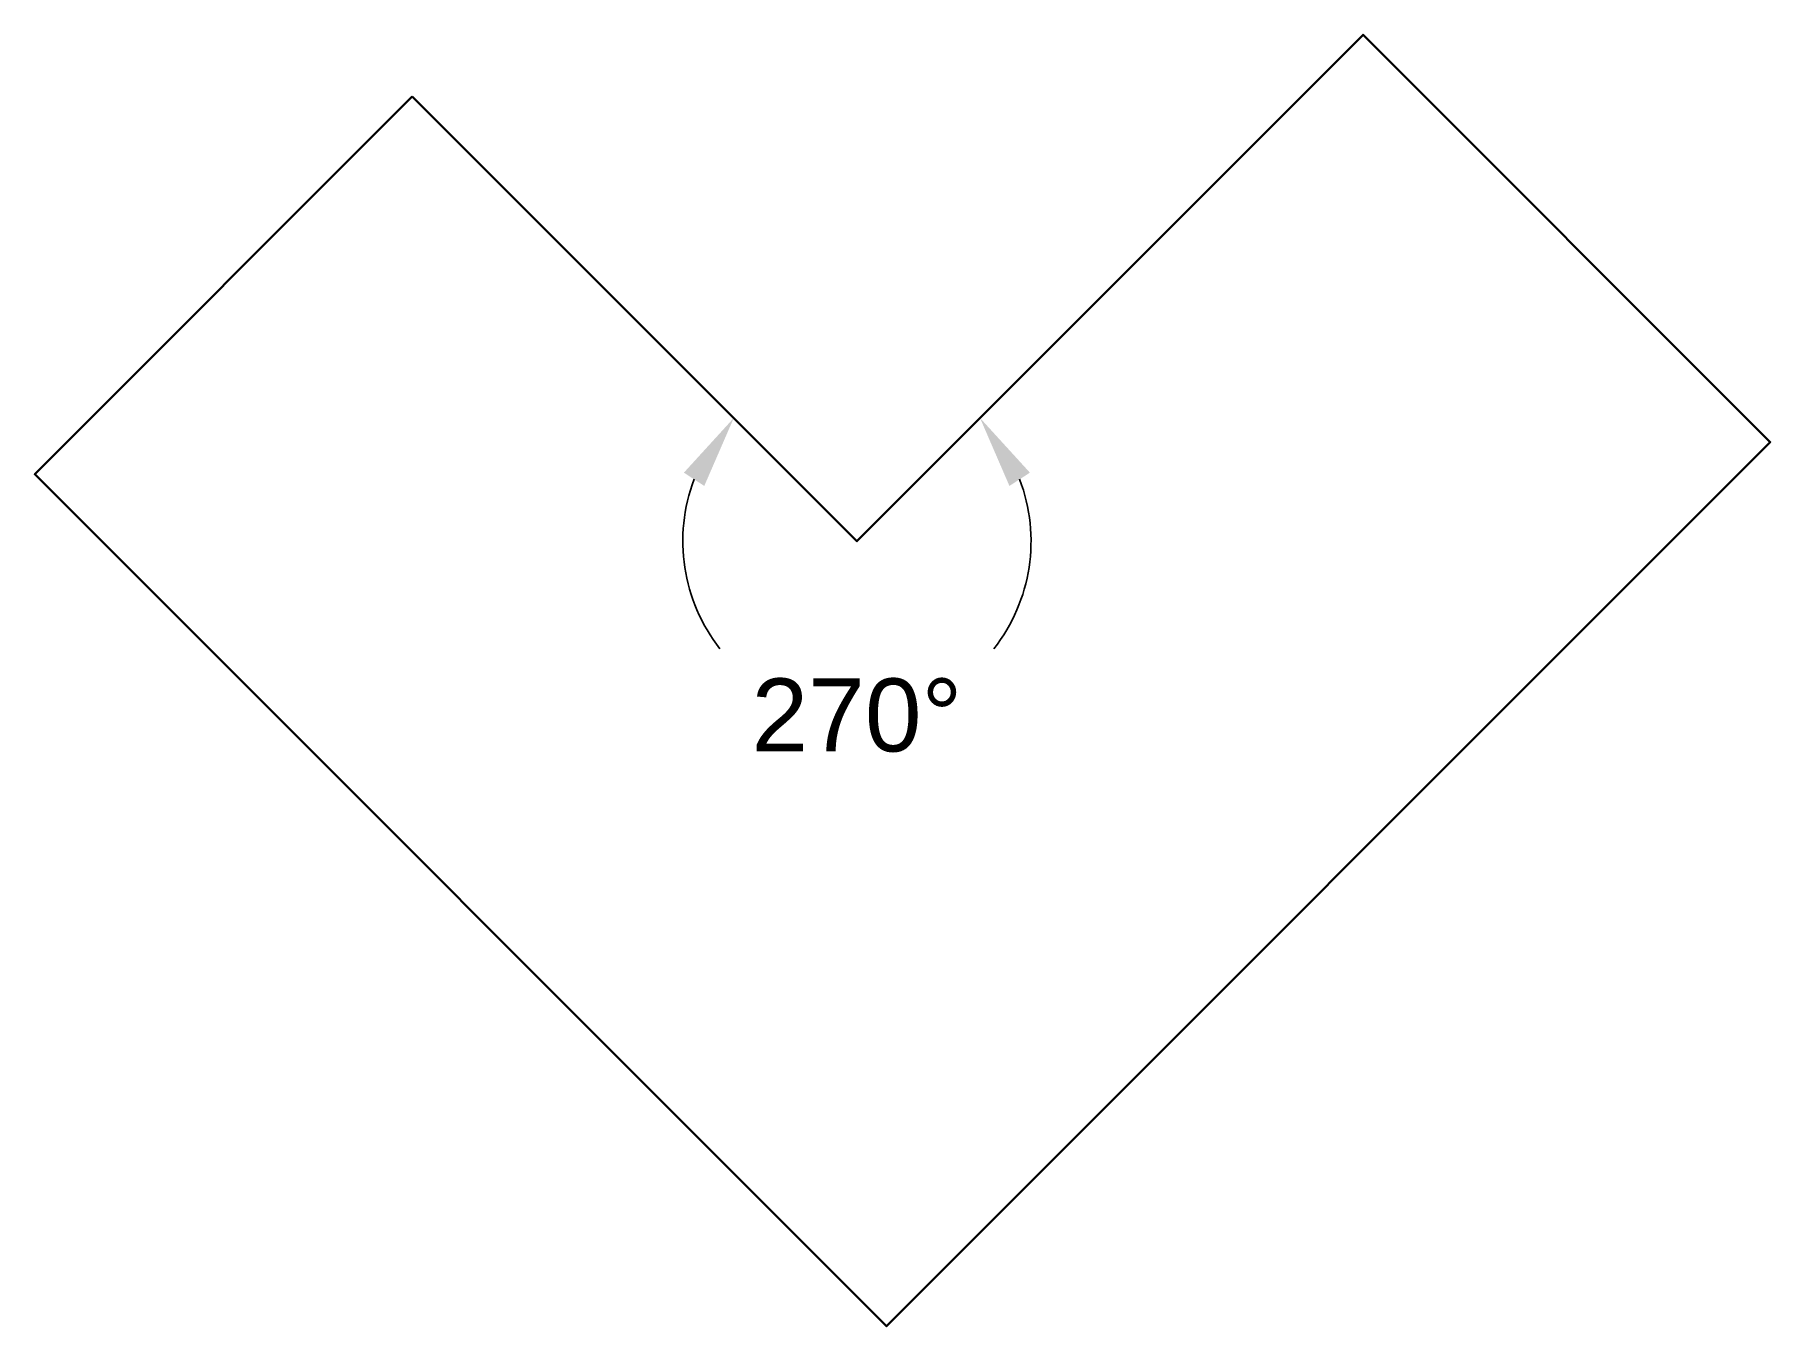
# Model space of a CAD drawing. Header units: inches. Extents: x 9.3 to 26.4, y 6.3 to 19.1.
import ezdxf

# ---------------------------------------------------------------- set-up
doc = ezdxf.new("R2010")
doc.units = ezdxf.units.IN
doc.header["$MEASUREMENT"] = 0
doc.layers.get('Defpoints').update_dxf_attribs({"lineweight": 0})
doc.layers.add('1-Dimensions', color=170, linetype='Continuous', lineweight=18)
doc.layers.add('1-Objects', color=7, linetype='Continuous', lineweight=25)
doc.styles.get("Standard").update_dxf_attribs({"font": 'arial.ttf'})
doc.dimstyles.get("Standard").update_dxf_attribs({"dimtxt": 0.18, "dimasz": 0.18, "dimexe": 0.18, "dimexo": 0.0625, "dimgap": 0.09, "dimtad": 0, "dimtih": 1, "dimtoh": 1, "dimdec": 4, "dimzin": 0, "dimdsep": 46, "dimtxsty": 'Standard', "dimcen": 0.09, "dimadec": 0, "dimazin": 0, "dimtfac": 1, "dimtdec": 4, "dimtofl": 0, "dimtmove": 0, "dimatfit": 3, "dimfxl": 1, "dimtolj": 1, "dimtzin": 0, "dimarcsym": 0})

# ---------------------------------------------------------------- blocks, each defined once
blk = doc.blocks.new('*D5')
at = {"layer": '1-Dimensions', "color": 0, "lineweight": -2, "transparency": 16777216}
for p, q in [((22.247, 18.873), (18.135, 14.761)), ((13.219, 18.264), (16.723, 14.761))]:
    blk.add_line(p, q, dxfattribs=at)
for start, end in [(159.185, 218.112), (321.888, 20.815)]:
    blk.add_arc((17.429, 14.055), 1.718, start, end, dxfattribs=at)
at = {"layer": '1-Dimensions', "color": 0, "transparency": 16777216}
for points in [[(15.722, 14.731), (15.923, 14.6), (16.214, 15.27)], [(18.934, 14.6), (19.136, 14.731), (18.644, 15.27)]]:
    blk.add_solid(points, dxfattribs=at)
at = {"layer": 'Defpoints', "color": 0, "transparency": 16777216}
for p in [(22.424, 19.05), (13.042, 18.441), (17.429, 14.055), (16.214, 12.84)]:
    blk.add_point(p, dxfattribs=at)
at = {"layer": '1-Dimensions', "color": 0, "transparency": 16777216, "insert": (17.429, 12.336), "char_height": 0.72, "attachment_point": 5}
blk.add_mtext('\\A1;270°', dxfattribs=at)

msp = doc.modelspace()

# ---------------------------------------------------------------- linework, layer by layer
at = {"layer": '1-Objects', "lineweight": 30}
msp.add_lwpolyline([(13.04231, 18.44118), (17.42865, 14.05484), (22.424, 19.05018), (26.44107, 15.03311), (17.72008, 6.31213), (9.31667, 14.71554)], close=True, dxfattribs=at)

# ---------------------------------------------------------------- dimensions: what is measured, and where the dimension line sits
at = {"layer": '1-Dimensions'}
dim = msp.add_angular_dim_3p(base=(16.21352, 12.83971), center=(17.42865, 14.05484), p1=(22.424, 19.05018), p2=(13.04231, 18.44118), dimstyle='Standard', dxfattribs=at)
dim.commit()
dim.dimension.update_dxf_attribs({"geometry": '*D5', "text_midpoint": (17.42865, 12.33639)})

doc.saveas('drawing.dxf')
